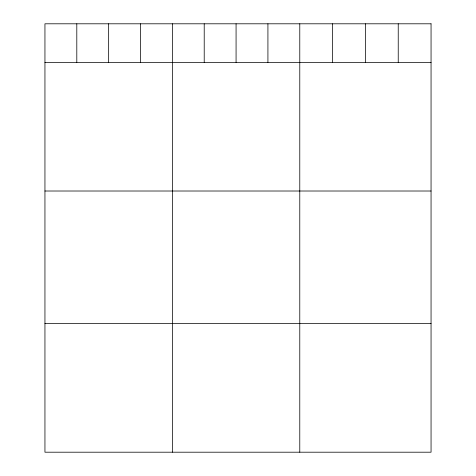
<?xml version="1.0" encoding="UTF-8"?>
<svg xmlns="http://www.w3.org/2000/svg" width="476" height="476" viewBox="0 0 476 476"><rect width="100%" height="100%" fill="white"/><g stroke="black" fill="none" stroke-linecap="round" stroke-linejoin="round"><path stroke-width="0.71" d="M44.946 62.368L431.054 62.368M44.946 191.013L431.054 191.013M44.946 323.555L431.054 323.555M398.233 23.8L398.233 62.368M365.413 23.8L365.413 62.368M332.599 23.8L332.599 62.368M299.779 23.8L299.779 452.2M267.923 23.8L267.923 62.368M236.072 23.8L236.072 62.368M204.216 23.8L204.216 62.368M172.36 23.8L172.36 452.2M140.509 23.8L140.509 62.368M108.653 23.8L108.653 62.368M76.803 23.8L76.803 62.368M431.054 23.8L44.946 23.8L44.946 452.2L431.054 452.2L431.054 23.8"/></g></svg>
